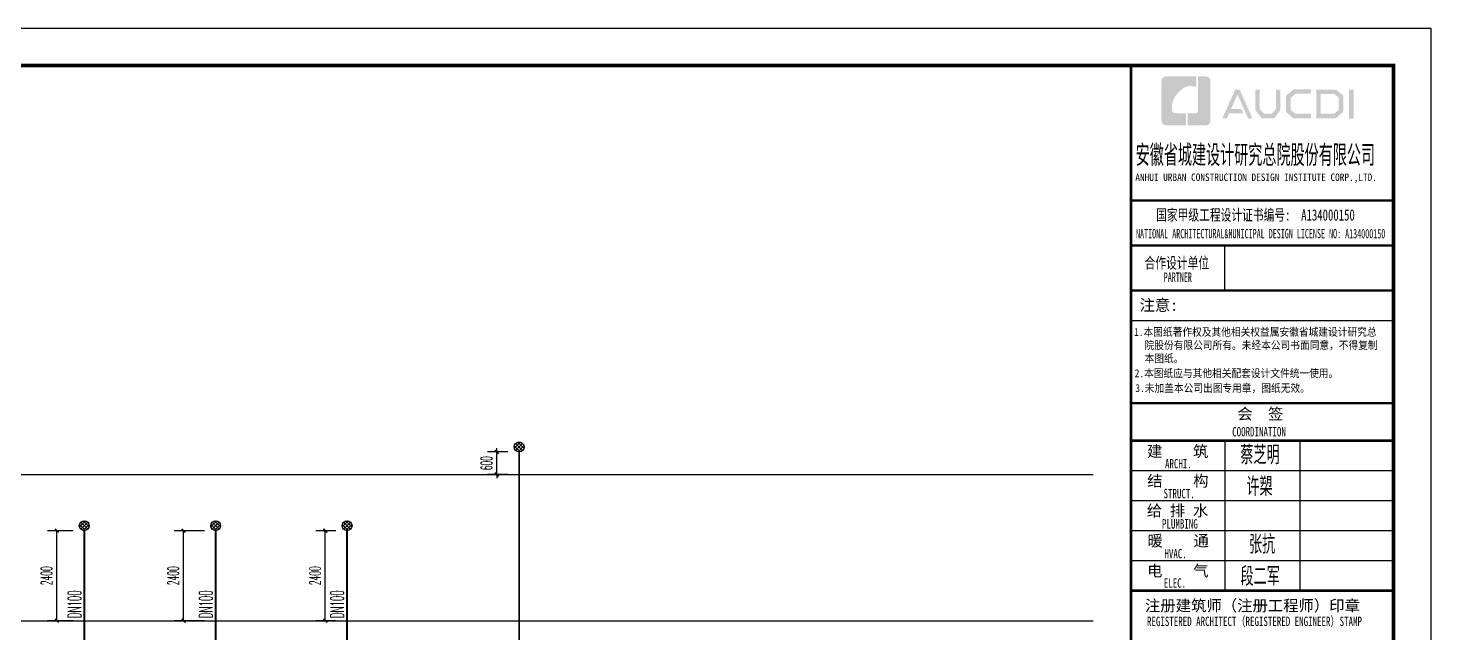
# Model space of a CAD drawing. Extents: x 27938 to 1042331, y -235042 to 1535213.
# Drawn here: x 860833 to 898212, y 403361 to 419487 of the extents above; entities that cross this region are included whole.
import ezdxf
from ezdxf.enums import TextEntityAlignment as Align

# ---------------------------------------------------------------- set-up
doc = ezdxf.new("R2010")
doc.units = 0
doc.header["$LTSCALE"] = 1000
doc.header["$MEASUREMENT"] = 0
for name, color, linetype in [('-TEXT', 3, 'Continuous'), ('DIM_污水', 3, 'Continuous'), ('DIM_管井排水', 3, 'Continuous'), ('DIM_阳台', 132, 'Continuous'), ('EQUIP_污水', 7, 'Continuous'), ('EQUIP_管井排水', 7, 'Continuous'), ('PIPE-污水', 2, 'W'), ('PIPE-管井排水', 210, 'GF'), ('PIPE-餐饮排水', 41, 'P'), ('TEXT_污水', 7, 'Continuous'), ('TWT', 7, 'Continuous'), ('TWT_DIM', 3, 'Continuous'), ('TWT_ELEV', 3, 'Continuous'), ('TWT_LEAD', 3, 'Continuous'), ('ZC', 6, 'Continuous'), ('图框', 140, 'Continuous'), ('图签文字', 147, 'Continuous')]:
    doc.layers.add(name, color=color, linetype=linetype)
doc.layers.add('yichutu', color=7, linetype='Continuous', true_color=0xffffff, plot=False)
doc.styles.add('_TCH_DIM_T3', font='SIMPLEX.shx', dxfattribs={"width": 0.494118, "bigfont": 'GBCBIG.shx'})
doc.styles.add('_TWT_DIM_ELE', font='SIMPLEX.shx', dxfattribs={"width": 0.6, "height": 3, "bigfont": 'hztxt.shx'})
doc.styles.add('_TWT_SERIAL', font='simplex.shx', dxfattribs={"width": 0.6, "oblique": 10, "height": 3, "bigfont": 'aadri.shx'})
doc.styles.add('ASC', font='simplex.shx', dxfattribs={"width": 0.75, "bigfont": 'aadri.shx'})
doc.styles.add('DIM_FONT_T3', font='SIMPLEX', dxfattribs={"width": 0.705882, "bigfont": 'GBCBIG'})
doc.styles.add('HT', font='simhei.ttf')
doc.styles.add('HZ', font='txt', dxfattribs={"bigfont": 'hztxt'})
doc.styles.add('HZTXT2', font='simplex.shx', dxfattribs={"width": 0.8, "bigfont": 'aadri.shx'})
doc.styles.get("Standard").update_dxf_attribs({"font": 'gbenor.shx', "bigfont": 'gbcbig.shx'})
doc.styles.add('建筑图签-1', font='simhei.ttf', dxfattribs={"width": 0.7})
doc.styles.add('建筑图签-2', font='TXT.shx', dxfattribs={"width": 0.5, "bigfont": 'HZTXT.shx'})
doc.linetypes.add('GF', pattern='A,3,-0.2,["GF",Standard,S=0.25,R=0,X=-0.1,Y=-0.115],-0.35', length=3.55)
doc.linetypes.add('P', pattern='A,3,-0.2,["P",Standard,S=0.25,R=0,X=-0.1,Y=-0.115],-0.2', length=3.4)
doc.linetypes.add('W', pattern='A,3,-0.2,["W",Standard,S=0.25,R=0,X=-0.1,Y=-0.115],-0.2', length=3.4)
doc.dimstyles.new('_TWT_ARCH&&100', dxfattribs={"dimtxt": 297.5, "dimasz": 100, "dimexe": 250, "dimexo": 300, "dimgap": 126.25, "dimtad": 1, "dimdec": 0, "dimzin": 0, "dimdsep": 46, "dimtxsty": '_TCH_DIM_T3', "dimblk": 'ARCHTICK', "dimcen": 0.09, "dimclrt": 7, "dimazin": 2, "dimtfac": 1, "dimtdec": 0, "dimtix": 1, "dimtmove": 2, "dimatfit": 3, "dimfxl": 1, "dimtolj": 1, "dimtzin": 0, "dimarcsym": 0})

# ---------------------------------------------------------------- blocks, each defined once
blk = doc.blocks.new('$Attachment$00000070')
for p, q in [((28, 3), (-130, 161)), ((-129, 101), (32, 263)), ((-94, 39), (94, 228)), ((94, 39), (-94, 228)), ((129, 101), (-32, 263)), ((-28, 3), (130, 161))]:
    blk.add_line(p, q)
blk.add_circle((0, 133), 133)
blk = doc.blocks.new('$ATTACHMENT$00000120')
blk.add_blockref('$Attachment$00000070', (0, -133))
blk = doc.blocks.new('院标1')
h = blk.add_hatch(color=150)
h.dxf.hatch_style = 1
h.set_gradient(color1=(33, 113, 253), color2=(33, 113, 253), tint=1, name='INVCURVED')
edge = h.paths.add_edge_path()
edge.add_spline(control_points=[(116373, 648379), (116379, 648379), (116382, 648379), (116391, 648379), (116391, 648379), (116391, 648379), (116616, 648379), (116616, 648379), (116616, 648379), (116616, 648379), (116616, 648054), (116616, 648054), (116616, 648054), (116616, 648054), (116108, 648054), (116108, 648054), (116108, 648054), (116028, 648054), (115963, 648111), (115963, 648199), (115963, 648199), (115963, 648199), (115963, 649215), (115963, 649215), (115963, 649215), (115963, 649295), (116018, 649360), (116108, 649360), (116108, 649360), (116108, 649360), (116897, 649360), (116897, 649360), (116897, 649360), (116897, 649360), (116897, 649080), (116897, 649080), (116897, 649080), (116897, 649080), (116566, 649140), (116356, 648859), (116356, 648859), (116245, 648719), (116240, 648545), (116247, 648466), (116247, 648466), (116254, 648386), (116247, 648466), (116247, 648466), (116247, 648466), (116247, 648466), (116258, 648374), (116373, 648379)], knot_values=[0, 0, 0, 0, 0.071429, 0.071429, 0.071429, 0.107143, 0.142857, 0.142857, 0.142857, 0.178571, 0.214286, 0.214286, 0.214286, 0.25, 0.285714, 0.285714, 0.285714, 0.321429, 0.357143, 0.357143, 0.357143, 0.392857, 0.428571, 0.428571, 0.428571, 0.464286, 0.5, 0.5, 0.5, 0.535714, 0.571429, 0.571429, 0.571429, 0.607143, 0.642857, 0.642857, 0.642857, 0.678571, 0.714286, 0.714286, 0.714286, 0.75, 0.785714, 0.785714, 0.785714, 0.821429, 0.857143, 0.857143, 0.857143, 0.928571, 1, 1, 1, 1], degree=3, periodic=0)
h = blk.add_hatch(color=150)
h.dxf.hatch_style = 1
h.set_gradient(color1=(33, 113, 253), color2=(33, 113, 253), tint=1, name='INVCURVED')
edge = h.paths.add_edge_path()
edge.add_spline(control_points=[(117268, 649215), (117268, 649215), (117268, 648199), (117268, 648199), (117268, 648199), (117268, 648114), (117212, 648054), (117123, 648054), (117123, 648054), (117123, 648054), (116663, 648054), (116663, 648054), (116663, 648054), (116663, 648054), (116663, 648379), (116663, 648379), (116663, 648379), (116663, 648379), (116865, 648379), (116865, 648379), (116865, 648379), (116907, 648379), (116941, 648413), (116941, 648455), (116941, 648455), (116941, 648455), (116941, 649360), (116941, 649360), (116941, 649360), (116941, 649360), (117123, 649360), (117123, 649360), (117123, 649360), (117204, 649360), (117268, 649306), (117268, 649215)], knot_values=[0, 0, 0, 0, 0.1, 0.1, 0.1, 0.15, 0.2, 0.2, 0.2, 0.25, 0.3, 0.3, 0.3, 0.35, 0.4, 0.4, 0.4, 0.45, 0.5, 0.5, 0.5, 0.55, 0.6, 0.6, 0.6, 0.65, 0.7, 0.7, 0.7, 0.75, 0.8, 0.8, 0.8, 0.9, 1, 1, 1, 1], degree=3, periodic=0)
blk = doc.blocks.new('TK')
at = {"layer": '图框'}
h = blk.add_hatch(color=256, dxfattribs=at)
h.paths.add_polyline_path([(547288, 547072), (547414, 547072), (547414, 546302), (547288, 546302)])
h.paths.add_polyline_path([(546536, 546956), (546536, 546430), (546896, 546430), (547020, 546536), (547020, 546855), (546900, 546956)], flags=16)
h.paths.add_polyline_path([(546418, 547074), (546418, 546311), (546940, 546311), (547138, 546482), (547138, 546910), (546943, 547074)])
h.paths.add_polyline_path([(546275, 547077), (546275, 546962), (545868, 546962), (545735, 546851), (545735, 546531), (545868, 546429), (546277, 546429), (546277, 546307), (545813, 546307), (545611, 546481), (545611, 546910), (545809, 547077)])
h.paths.add_polyline_path([(544792, 547075), (544912, 547075), (544912, 546565), (545026, 546433), (545237, 546433), (545351, 546565), (545351, 547075), (545465, 547075), (545465, 546528), (545301, 546311), (544963, 546311), (544792, 546530)])
h.paths.add_polyline_path([(544260, 547074), (544377, 547074), (544719, 546310), (544603, 546310), (544322, 546944), (544147, 546556), (544418, 546556), (544479, 546440), (544098, 546440), (544039, 546308), (543916, 546308)])
for p, q in [((541480, 544114), (548480, 544114)), ((541480, 544114), (548480, 544114)), ((541480, 542914), (548480, 542914))]:
    blk.add_line(p, q, dxfattribs=at)
blk.add_lwpolyline([(465375, 548714), (549475, 548714), (549475, 489314), (465375, 489314)], close=True, dxfattribs=at)
blk.add_lwpolyline([(465375, 548714), (549475, 548714), (549475, 489314), (465375, 489314)], close=True, dxfattribs=at)
at = {"layer": '图框', "const_width": 100}
blk.add_lwpolyline([(548475, 490314), (548475, 547714), (467875, 547714), (467875, 490314)], close=True, dxfattribs=at)
at = {"layer": '图框'}
for points, const_width in [([(541480, 490314), (541480, 547714)], 70), ([(541480, 544114), (548480, 544114)], 60), ([(541480, 542914), (548480, 542914)], 60), ([(541480, 542914), (548480, 542914)], 60), ([(543980, 542914), (543980, 541714)], 35), ([(541480, 541714), (548480, 541714)], 60), ([(541480, 541714), (548480, 541714)], 60), ([(541480, 540913), (548480, 540913)], 35), ([(541488, 538714), (548488, 538714)], 60), ([(541488, 537714), (548488, 537714)], 70), ([(541488, 537714), (548488, 537714)], 70), ([(543988, 537714), (543988, 533714)], 35), ([(545988, 537714), (545988, 533714)], 35), ([(541488, 536914), (548488, 536914)], 35), ([(541488, 536114), (548488, 536114)], 35), ([(541488, 535314), (548488, 535314)], 35), ([(541488, 534514), (548488, 534514)], 35), ([(541488, 533714), (548488, 533714)], 70)]:
    blk.add_lwpolyline(points, dxfattribs=dict(at, const_width=const_width))
blk.add_blockref('院标1', (426331, -101935))
for s, height, style, width, p in [('ANHUI URBAN CONSTRUCTION DESIGN INSTITUTE CORP.,LTD.', 200, '建筑图签-1', 0.91, (541598, 544636)), ('NATIONAL ARCHITECTURAL&MUNICIPAL DESIGN LICENSE NO: A134000150', 250, '建筑图签-1', 0.6, (541617, 543108)), ('PARTNER', 250, '建筑图签-1', 0.6, (542355, 541947)), ('1.本图纸著作权及其他相关权益属安徽省城建设计研究总', 210, 'HT', 0.88, (541566, 540507)), ('院股份有限公司所有。未经本公司书面同意，不得复制', 210, 'HT', 0.88, (541845, 540153)), ('本图纸。', 210, 'HT', 0.88, (541845, 539803)), (' 2.本图纸应与其他相关配套设计文件统一使用。 ', 210, 'HT', 0.88, (541455, 539406)), ('3.未加盖本公司出图专用章，图纸无效。', 210, 'HT', 0.88, (541598, 539011)), ('COORDINATION', 250, '建筑图签-1', 0.7, (544180, 537827)), ('ARCHI.', 250, '建筑图签-1', 0.7, (542389, 536975)), ('STRUCT.', 250, '建筑图签-1', 0.7, (542350, 536179)), ('PLUMBING', 250, '建筑图签-1', 0.7, (542309, 535372)), ('HVAC.', 250, '建筑图签-1', 0.7, (542374, 534579)), ('ELEC.', 250, '建筑图签-1', 0.7, (542358, 533794)), ('REGISTERED ARCHITECT（REGISTERED ENGINEER）STAMP', 250, '建筑图签-1', 0.7, (541909, 532772))]:
    blk.add_text(s, height=height, dxfattribs=dict(at, style=style, width=width)).set_placement(p)
at = {"layer": '图签文字', "color": 7, "style": '建筑图签-1'}
for s, height, width, p in [('安徽省城建设计研究总院股份有限公司', 500, 0.55, (541608, 545091)), ('国家甲级工程设计证书编号:  A134000150', 300, 0.7, (542152, 543581)), ('合作设计单位', 300, 0.7, (541845, 542304))]:
    blk.add_text(s, height=height, dxfattribs=dict(at, width=width)).set_placement(p)
for s, p in [('注意:', (541711, 541177)), ('会  签', (544315, 538281)), ('建    筑', (541910, 537280)), ('结    构', (541914, 536493)), ('给 排 水', (541905, 535699)), ('暖    通', (541923, 534896)), ('电    气', (541913, 534096)), ('注册建筑师（注册工程师）印章', (541855, 533167))]:
    blk.add_text(s, height=300, dxfattribs=at).set_placement(p)
at = {"layer": '图签文字', "color": 1, "style": '建筑图签-2', "width": 0.7}
for s, p in [('蔡芝明', (544395, 537085)), ('许槊', (544555, 536242)), ('张抗', (544626, 534701)), ('段二军', (544401, 533845))]:
    blk.add_text(s, height=500, dxfattribs=at).set_placement(p)
blk = doc.blocks.new('yct-841-594-84100-59399.9999999999-100-1000.0')
at = {"layer": 'yichutu', "color": 7, "true_color": 0xffffff}
blk.add_lwpolyline([(0, 0), (0, 59400), (84100, 59400), (84100, 0)], close=True, dxfattribs=at)
blk = doc.blocks.new('_ArchTick')
at = {"color": 0, "linetype": 'ByBlock', "const_width": 0.4}
blk.add_lwpolyline([(-0.5, -0.5), (0.5, 0.5)], dxfattribs=at)
blk = doc.blocks.new('*D1044')
at = {"layer": 'Defpoints', "color": 0}
for p in [(868753, 406087), (869331, 406087), (869331, 403687)]:
    blk.add_point(p, dxfattribs=at)
at = {"layer": 'TWT_DIM', "color": 0, "lineweight": -2}
for p, q in [((869031, 406087), (868503, 406087)), ((868753, 403687), (868753, 406087)), ((869031, 403687), (868503, 403687))]:
    blk.add_line(p, q, dxfattribs=at)
at = {"layer": 'TWT_DIM', "color": 0, "lineweight": -2, "xscale": 100, "yscale": 100, "zscale": 100}
for p, rotation in [((868753, 406087), 90), ((868753, 403687), 270)]:
    blk.add_blockref('_ArchTick', p, dxfattribs=dict(at, rotation=rotation))
at = {"layer": 'TWT_DIM', "color": 7, "insert": (868478, 404887), "char_height": 297.5, "attachment_point": 5, "rotation": 90, "style": '_TCH_DIM_T3'}
blk.add_mtext('\\A1;2400', dxfattribs=at)
blk = doc.blocks.new('*D1045')
at = {"layer": 'Defpoints', "color": 0}
for p in [(864975, 406087), (865831, 406087), (865831, 403687)]:
    blk.add_point(p, dxfattribs=at)
at = {"layer": 'TWT_DIM', "color": 0, "lineweight": -2}
for p, q in [((865531, 406087), (864725, 406087)), ((864975, 403687), (864975, 406087)), ((865531, 403687), (864725, 403687))]:
    blk.add_line(p, q, dxfattribs=at)
at = {"layer": 'TWT_DIM', "color": 0, "lineweight": -2, "xscale": 100, "yscale": 100, "zscale": 100}
for p, rotation in [((864975, 406087), 90), ((864975, 403687), 270)]:
    blk.add_blockref('_ArchTick', p, dxfattribs=dict(at, rotation=rotation))
at = {"layer": 'TWT_DIM', "color": 7, "insert": (864700, 404887), "char_height": 297.5, "attachment_point": 5, "rotation": 90, "style": '_TCH_DIM_T3'}
blk.add_mtext('\\A1;2400', dxfattribs=at)
blk = doc.blocks.new('*D1046')
at = {"layer": 'Defpoints', "color": 0}
for p in [(861599, 406087), (862331, 406087), (862331, 403687)]:
    blk.add_point(p, dxfattribs=at)
at = {"layer": 'TWT_DIM', "color": 0, "lineweight": -2}
for p, q in [((862031, 406087), (861349, 406087)), ((861599, 403687), (861599, 406087)), ((862031, 403687), (861349, 403687))]:
    blk.add_line(p, q, dxfattribs=at)
at = {"layer": 'TWT_DIM', "color": 0, "lineweight": -2, "xscale": 100, "yscale": 100, "zscale": 100}
for p, rotation in [((861599, 406087), 90), ((861599, 403687), 270)]:
    blk.add_blockref('_ArchTick', p, dxfattribs=dict(at, rotation=rotation))
at = {"layer": 'TWT_DIM', "color": 7, "insert": (861324, 404887), "char_height": 297.5, "attachment_point": 5, "rotation": 90, "style": '_TCH_DIM_T3'}
blk.add_mtext('\\A1;2400', dxfattribs=at)
blk = doc.blocks.new('$ATTACHMENT$00000066')
blk.add_line((-212, 500), (188, 500))
at = {"const_width": 20}
blk.add_lwpolyline([(-134, 500, 1.067664), (116, 500)], format="xyb", dxfattribs=at)
at = {"const_width": 30}
blk.add_lwpolyline([(0, 367), (0, 0)], dxfattribs=at)
at = {"style": 'HZ', "width": 0.7, "flags": 1}
for tag in ['UNIT', 'WHAT', 'SPEC']:
    blk.add_attdef(tag, (0, 0), '', height=0.001, dxfattribs=at)
blk = doc.blocks.new('*D1047')
at = {"layer": 'Defpoints', "color": 0}
for p in [(-593.27952, 31050), (0, 31050), (0, 30450)]:
    blk.add_point(p, dxfattribs=at)
at = {"layer": 'TWT_DIM', "color": 0, "lineweight": -2}
for p, q in [((-300, 31050), (-843.27952, 31050)), ((-593.27952, 31050), (-593.27952, 31150)), ((-593.27952, 30450), (-593.27952, 31050)), ((-300, 30450), (-843.27952, 30450)), ((-593.27952, 30450), (-593.27952, 30350))]:
    blk.add_line(p, q, dxfattribs=at)
at = {"layer": 'TWT_DIM', "color": 0, "lineweight": -2, "xscale": 100, "yscale": 100, "zscale": 100}
for p, rotation in [((-593.27952, 31050), 270), ((-593.27952, 30450), 90)]:
    blk.add_blockref('_ArchTick', p, dxfattribs=dict(at, rotation=rotation))
at = {"layer": 'TWT_DIM', "color": 7, "insert": (-868.27952, 30750), "char_height": 297.5, "attachment_point": 5, "rotation": 90, "style": '_TCH_DIM_T3'}
blk.add_mtext('\\A1;600', dxfattribs=at)
blk = doc.blocks.new('$TwtSys$00000132')
at = {"elevation": 0}
blk.add_lwpolyline([(7, -101, -0.575183), (0, 0, 0.604745), (-11, 101, 16.924828)], format="xyb", dxfattribs=at)
blk = doc.blocks.new('*D1048')
at = {"layer": 'Defpoints', "color": 0}
for p in [(1735, 509), (0, -750), (1735, -750)]:
    blk.add_point(p, dxfattribs=at)
at = {"layer": 'DIM_管井排水', "color": 0, "lineweight": -2}
for p, q in [((0, -450), (0, 759)), ((1735, -450), (1735, 759)), ((0, 509), (1735, 509))]:
    blk.add_line(p, q, dxfattribs=at)
at = {"layer": 'DIM_管井排水', "color": 0, "lineweight": -2, "xscale": 100, "yscale": 100, "zscale": 100, "rotation": 180}
blk.add_blockref('_ArchTick', (0, 509), dxfattribs=at)
at = {"layer": 'DIM_管井排水', "color": 0, "lineweight": -2, "xscale": 100, "yscale": 100, "zscale": 100}
blk.add_blockref('_ArchTick', (1735, 509), dxfattribs=at)
at = {"layer": 'DIM_管井排水', "color": 7, "insert": (868, 784), "char_height": 297.5, "attachment_point": 5, "style": '_TCH_DIM_T3'}
blk.add_mtext('\\A1;1600', dxfattribs=at)
blk = doc.blocks.new('*D1049')
at = {"layer": 'Defpoints', "color": 0}
for p in [(-495, 1000), (0, 1000), (0, 0)]:
    blk.add_point(p, dxfattribs=at)
at = {"layer": 'TWT_DIM', "color": 0, "lineweight": -2}
for p, q in [((-300, 1000), (-745, 1000)), ((-495, 0), (-495, 1000)), ((-300, 0), (-745, 0))]:
    blk.add_line(p, q, dxfattribs=at)
at = {"layer": 'TWT_DIM', "color": 0, "lineweight": -2, "xscale": 100, "yscale": 100, "zscale": 100}
for p, rotation in [((-495, 1000), 90), ((-495, 0), 270)]:
    blk.add_blockref('_ArchTick', p, dxfattribs=dict(at, rotation=rotation))
at = {"layer": 'TWT_DIM', "color": 7, "insert": (-770, 500), "char_height": 297.5, "attachment_point": 5, "rotation": 90, "style": '_TCH_DIM_T3'}
blk.add_mtext('\\A1;1000', dxfattribs=at)
blk = doc.blocks.new('$ATTACHMENT$00000073')
at = {"const_width": 20}
for points in [[(0, 0), (150, 0)], [(150, 90), (150, -90)]]:
    blk.add_lwpolyline(points, dxfattribs=at)
blk = doc.blocks.new('$ATTACHMENT$00000055')
at = {"const_width": 30}
blk.add_lwpolyline([(0, 0), (0, 456, 0.75), (-100, 456), (-100, 202, -0.75), (-200, 202), (-200, 540)], format="xyb", dxfattribs=at)
blk = doc.blocks.new('A$C6BF12131')
at = {"layer": 'PIPE-管井排水'}
for points in [[(1485.5, -500), (1485.5, -477.5), (1494.8, -477.5)], [(1485.5, -500), (1501.4, -484.1), (1494.8, -477.5)], [(0, -750), (0, -772.5), (-22.5, -772.5)], [(0, -750), (-22.5, -750), (-22.5, -772.5)], [(0, -750), (-22.5, -750), (-22.5, -772.5)], [(0, -750), (0, -772.5), (-22.5, -772.5)]]:
    blk.add_hatch(color=256, dxfattribs=at).paths.add_polyline_path(points)
at = {"layer": 'DIM_管井排水'}
for p, q in [((-150, 7148), (1468.4, 7148)), ((-150, 6548), (1468.4, 6548))]:
    blk.add_line(p, q, dxfattribs=at)
at = {"layer": 'DIM_阳台'}
for p, q in [((2020.9, -750), (2020.9, -1834.8)), ((2020.9, -1834.8), (777.4, -1834.8))]:
    blk.add_line(p, q, dxfattribs=at)
at = {"layer": 'PIPE-管井排水', "const_width": 45}
for points in [[(0, 24600), (0, 31050)], [(0, 23100), (0, 24600)], [(0, 21650), (0, 23100)], [(0, 23100), (750, 23100)], [(0, 20150), (0, 21650)], [(0, 20150), (750, 20150)], [(0, 18700), (0, 20150)], [(0, 17200), (0, 18700)], [(0, 17200), (750, 17200)], [(0, 15750), (0, 17200)], [(0, 14250), (0, 15750)], [(0, 14250), (750, 14250)], [(0, 12800), (0, 14250)], [(0, 11300), (0, 12800)], [(0, 11300), (750, 11300)], [(0, 9850), (0, 11300)], [(0, 8350), (0, 9850)], [(0, 8350), (750, 8350)], [(0, 6900), (0, 8350)], [(0, 5400), (0, 6900)], [(0, 5400), (750, 5400)], [(0, 3950), (0, 5400)], [(0, 2450), (0, 3950)], [(0, 2450), (750, 2450)], [(0, 1000), (0, 2450)], [(0, -750), (0, 1000)], [(0, -750), (1735.5, -750)], [(637.6, -500), (1485.5, -500)], [(1735.5, -750), (2021.2, -750)]]:
    blk.add_lwpolyline(points, dxfattribs=at)
at = {"layer": 'PIPE-管井排水', "ltscale": 0.5, "const_width": 45}
blk.add_lwpolyline([(1485.5, -500), (1735.5, -750)], dxfattribs=at)
at = {"layer": 'TWT_ELEV'}
for p, q in [((301.5, -1050), (-1199.8, -1050)), ((1.5, -750), (-298.5, -1050)), ((1.5, -750), (-298.5, -750)), ((1.5, -750), (301.5, -1050))]:
    blk.add_line(p, q, dxfattribs=at)
at = {"layer": 'TWT_LEAD'}
for p, q in [((508.5, 112.8), (508.5, -2610.9)), ((508.5, -2610.9), (2281.8, -2610.9))]:
    blk.add_line(p, q, dxfattribs=at)
at = {"layer": 'EQUIP_污水'}
for name, p in [('$ATTACHMENT$00000120', (0, 31183.3)), ('$ATTACHMENT$00000073', (0, 24600)), ('$ATTACHMENT$00000073', (0, 21650)), ('$ATTACHMENT$00000073', (0, 18700)), ('$ATTACHMENT$00000073', (0, 15750)), ('$ATTACHMENT$00000073', (0, 12800)), ('$ATTACHMENT$00000073', (0, 9850)), ('$ATTACHMENT$00000073', (0, 6900)), ('$ATTACHMENT$00000073', (0, 3950)), ('$ATTACHMENT$00000073', (0, 1000)), ('$ATTACHMENT$00000066', (517.6, -379))]:
    blk.add_blockref(name, p, dxfattribs=at)
for name, p, xscale, yscale, zscale in [('$ATTACHMENT$00000066', (870, 23221), 0.8, 0.8, 0.8), ('$ATTACHMENT$00000066', (870, 20271), 0.8, 0.8, 0.8), ('$ATTACHMENT$00000066', (870, 17321), 0.8, 0.8, 0.8), ('$ATTACHMENT$00000066', (870, 14371), 0.8, 0.8, 0.8), ('$ATTACHMENT$00000066', (870, 11421), 0.8, 0.8, 0.8), ('$ATTACHMENT$00000066', (870, 8471), 0.8, 0.8, 0.8), ('$ATTACHMENT$00000066', (870, 5521), 0.8, 0.8, 0.8), ('$ATTACHMENT$00000066', (870, 2571), 0.8, 0.8, 0.8), ('$ATTACHMENT$00000055', (637.6, -500), 0.6, 0.6, 0.6)]:
    blk.add_blockref(name, p, dxfattribs=dict(at, xscale=xscale, yscale=yscale, zscale=zscale))
at = {"layer": 'EQUIP_污水', "xscale": 0.6, "yscale": -0.6, "zscale": 0.6, "rotation": 180}
for p in [(750, 23100), (750, 20150), (750, 17200), (750, 14250), (750, 11300), (750, 8350), (750, 5400), (750, 2450)]:
    blk.add_blockref('$ATTACHMENT$00000055', p, dxfattribs=at)
at = {"layer": 'EQUIP_管井排水', "rotation": 180}
blk.add_blockref('$TwtSys$00000132', (2021.2, -750), dxfattribs=at)
at = {"layer": '-TEXT', "color": 7, "style": 'ASC', "oblique": 9, "width": 0.58}
blk.add_text('DN50', height=300, dxfattribs=at).set_placement((605, 225.5), align=Align.MIDDLE)
at = {"style": 'HZ', "text_generation_flag": 4, "width": 0.7, "flags": 1}
for tag in ['UNIT', 'SPEC', 'WHAT']:
    blk.add_attdef(tag, (870, 2571), '', height=0.001, rotation=180, dxfattribs=at)
at = {"layer": 'DIM_管井排水', "color": 7, "style": '_TWT_SERIAL', "width": 0.48}
for p in [(-89.2, 25243.7), (-89.2, 10343.7), (-89.2, 1493.7)]:
    blk.add_text('DN75', height=350, rotation=90, dxfattribs=at).set_placement(p)
for s, p in [('DN50', (360.9, 23653.5)), ('DN50', (43.1, 22690.5)), ('DN50', (360.9, 20703.5)), ('DN50', (43.1, 19740.5)), ('DN50', (360.9, 17753.5)), ('DN50', (43.1, 16790.5)), ('DN50', (360.9, 14803.5)), ('DN50', (43.1, 13840.5)), ('DN50', (360.9, 11853.5)), ('DN50', (43.1, 10890.5)), ('DN50', (360.9, 8903.5)), ('DN50', (43.1, 7940.5)), ('GFL-1', (702.4, 7288)), ('GFL-2', (630.4, 6688)), ('DN50', (360.9, 5953.5)), ('DN50', (43.1, 4990.5)), ('DN50', (360.9, 3003.5)), ('DN50', (43.1, 2040.5))]:
    blk.add_text(s, height=350, dxfattribs=at).set_placement(p)
at = {"layer": 'DIM_阳台', "color": 7, "style": '_TCH_DIM_T3', "width": 0.494118}
blk.add_text('接至室外水封井', height=337.59, dxfattribs=at).set_placement((847.4, -1799.8))
at = {"layer": 'TEXT_污水', "color": 7, "style": 'HZTXT2', "oblique": 9, "width": 0.7}
for s, p in [('DN50', (851, -416.7)), ('DN75', (409.6, -1115.5))]:
    blk.add_text(s, height=300, dxfattribs=at).set_placement(p)
at = {"layer": 'TWT_ELEV', "color": 7, "style": '_TWT_DIM_ELE', "width": 0.56}
blk.add_text('-0.700', height=350, dxfattribs=at).set_placement((-1022.1, -1470))
at = {"layer": 'TWT_LEAD', "color": 7, "style": 'DIM_FONT_T3', "width": 0.705882}
blk.add_text('密闭型地漏，余层同', height=337.59, dxfattribs=at).set_placement((668.2, -2575.9))
at = {"layer": 'DIM_管井排水'}
dim = blk.add_aligned_dim(p1=(0, -750), p2=(1735.5, -750), distance=1258.8, text='1600', dimstyle='_TWT_ARCH&&100', dxfattribs=at)
dim.commit()
dim.dimension.update_dxf_attribs({"geometry": '*D1048', "text_midpoint": (867.7, 783.8)})
at = {"layer": 'TWT_DIM'}
for p1, p2, distance, picture, middle in [((0, 30450), (0, 31050), 593.3, '*D1047', (-868.3, 30750)), ((0, 0), (0, 1000), 495.2, '*D1049', (-770.2, 500))]:
    dim = blk.add_aligned_dim(p1=p1, p2=p2, distance=distance, dimstyle='_TWT_ARCH&&100', dxfattribs=at)
    dim.commit()
    dim.dimension.update_dxf_attribs({"geometry": picture, "text_midpoint": middle})

msp = doc.modelspace()

# ---------------------------------------------------------------- linework, layer by layer
at = {"layer": 'PIPE-污水', "const_width": 55}
for points in [[(862331.3, 401736.7), (862331.3, 406086.7)], [(865831.3, 401736.7), (865831.3, 406086.7)]]:
    msp.add_lwpolyline(points, dxfattribs=at)
at = {"layer": 'PIPE-餐饮排水', "const_width": 55}
msp.add_lwpolyline([(869331.3, 401736.7), (869331.3, 406086.7)], dxfattribs=at)
at = {"layer": 'TWT'}
for p, q in [((817611.9, 407586.7), (889211.9, 407586.7)), ((817611.9, 403686.7), (889211.9, 403686.7))]:
    msp.add_line(p, q, dxfattribs=at)

# ---------------------------------------------------------------- block references
msp.add_blockref('TK', (348736.9, -129226.9))
at = {"layer": 'EQUIP_污水'}
for p in [(862331.3, 406220), (865831.3, 406220), (869331.3, 406220)]:
    msp.add_blockref('$ATTACHMENT$00000120', p, dxfattribs=at)
at = {"layer": 'yichutu'}
msp.add_blockref('yct-841-594-84100-59399.9999999999-100-1000.0', (814111.9, 360086.7), dxfattribs=at)
at = {"layer": 'ZC'}
msp.add_blockref('A$C6BF12131', (873915.7, 377136.7), dxfattribs=at)

# ---------------------------------------------------------------- texts
at = {"layer": 'DIM_污水', "color": 7, "style": '_TWT_SERIAL', "width": 0.48}
for p in [(862244.3, 403756), (865744.3, 403756), (869244.3, 403756)]:
    msp.add_text('DN100', height=350, rotation=90, dxfattribs=at).set_placement(p)

# ---------------------------------------------------------------- dimensions: what is measured, and where the dimension line sits
at = {"layer": 'TWT_DIM'}
for p1, p2, distance, picture, middle in [((862331.3, 403686.7), (862331.3, 406086.7), 732.7, '*D1046', (861323.6, 404886.7)), ((865831.3, 403686.7), (865831.3, 406086.7), 856.5, '*D1045', (864699.8, 404886.7)), ((869331.3, 403686.7), (869331.3, 406086.7), 578, '*D1044', (868478.3, 404886.7))]:
    dim = msp.add_aligned_dim(p1=p1, p2=p2, distance=distance, dimstyle='_TWT_ARCH&&100', dxfattribs=at)
    dim.commit()
    dim.dimension.update_dxf_attribs({"geometry": picture, "text_midpoint": middle})

doc.saveas('drawing.dxf')
